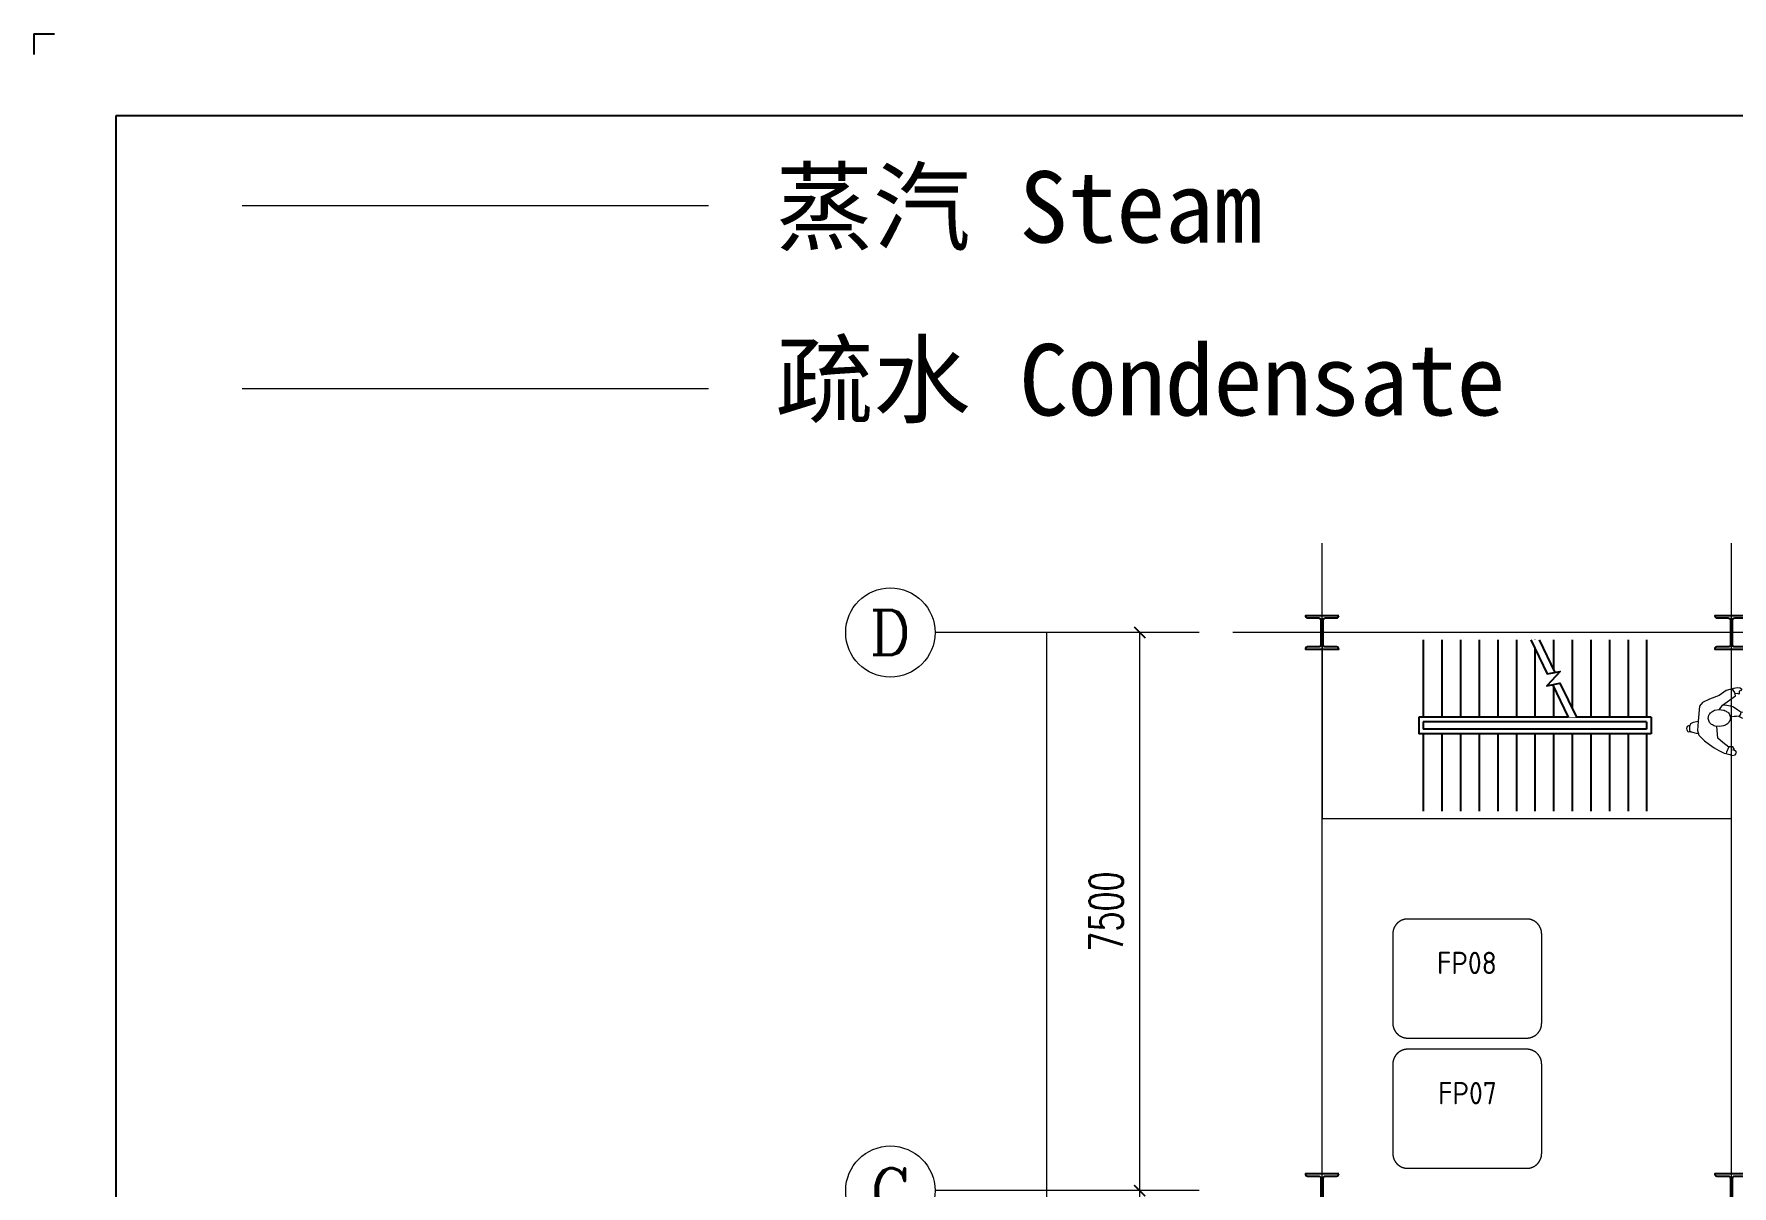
# Model space of a CAD drawing. Extents: x -681219 to -550379, y -242630 to -158199.
# Drawn here: x -615774 to -592961, y -211855 to -196375 of the extents above; entities that cross this region are included whole.
import ezdxf
from ezdxf.enums import TextEntityAlignment as Align
from ezdxf.lldxf.tags import DXFTag

# ---------------------------------------------------------------- set-up
doc = ezdxf.new("R2010")
doc.units = 0
doc.header["$LTSCALE"] = 1000
doc.linetypes.add('DASHED2', pattern=[9.525, 6.35, -3.175])
doc.layers.get('0').update_dxf_attribs({"linetype": 'CONTINUOUS'})
doc.layers.get('Defpoints').update_dxf_attribs({"linetype": 'CONTINUOUS'})
for name, color, linetype, lineweight in [('buyer', 6, 'CONTINUOUS', 0), ('DIM', 7, 'CONTINUOUS', 18), ('famsun', 7, 'CONTINUOUS', 0), ('future', 4, 'DASHED2', 0), ('轴网_标注', 7, 'CONTINUOUS', 0), ('轴网_轴线', 1, 'CENTER2', 0), ('默认图层', 70, 'CONTINUOUS', 0)]:
    doc.layers.add(name, color=color, linetype=linetype, lineweight=lineweight)
doc.layers.add('GY_Bj_Hatch', color=9, linetype='CONTINUOUS')
doc.layers.add('GY_Zx', color=7, linetype='CONTINUOUS')
doc.styles.add('COMPLEX', font='complex.shx')
doc.styles.add('DIM_FONT', font='simplex.shx', dxfattribs={"width": 0.7, "bigfont": 'gbcbig.shx'})
doc.styles.add('ISOCP', font='isocp.shx', dxfattribs={"bigfont": 'gbcbig.shx'})
tags = doc.linetypes.add('CENTER2', pattern=[28.575, 19.05, -3.175, 3.175, -3.175]).pattern_tags.tags
tags[10:11] = [DXFTag(74, 4), DXFTag(75, 0), DXFTag(340, '0'), DXFTag(46, 0.0), DXFTag(50, 0.0), DXFTag(44, 0.0), DXFTag(45, 0.0)]
tags[8:9] = [DXFTag(74, 4), DXFTag(75, 0), DXFTag(340, '0'), DXFTag(46, 0.0), DXFTag(50, 0.0), DXFTag(44, 0.0), DXFTag(45, 0.0)]
tags[6:7] = [DXFTag(74, 4), DXFTag(75, 0), DXFTag(340, '0'), DXFTag(46, 0.0), DXFTag(50, 0.0), DXFTag(44, 0.0), DXFTag(45, 0.0)]
tags[4:5] = [DXFTag(74, 4), DXFTag(75, 0), DXFTag(340, '0'), DXFTag(46, 0.0), DXFTag(50, 0.0), DXFTag(44, 0.0), DXFTag(45, 0.0)]
doc.dimstyles.new('DIMN150', dxfattribs={"dimscale": 1.5, "dimtxt": 300, "dimasz": 100, "dimexe": 250, "dimexo": 300, "dimgap": 150, "dimtad": 1, "dimtoh": 1, "dimdec": 0, "dimzin": 0, "dimdsep": 46, "dimtxsty": 'DIM_FONT', "dimblk": 'ARCHTICK', "dimcen": 0.09, "dimclrt": 256, "dimadec": 0, "dimazin": 0, "dimtfac": 1, "dimtdec": 4, "dimtofl": 0, "dimtmove": 0, "dimatfit": 3, "dimfxl": 0, "dimtolj": 1, "dimtzin": 0, "dimarcsym": 0})

# ---------------------------------------------------------------- blocks, each defined once
blk = doc.blocks.new('轴网8FA15DC97FB90233')
at = {"layer": 'GY_Bj_Hatch', "color": 255}
for points in [[(37275, 22725), (37725, 22725, -0.414214), (37695, 22695), (37545, 22695, 0.414214), (37515, 22665), (37515, 22335, 0.414214), (37545, 22305), (37695, 22305, -0.414214), (37725, 22275), (37275, 22275, -0.414214), (37305, 22305), (37455, 22305, 0.414214), (37485, 22335), (37485, 22665, 0.414214), (37455, 22695), (37305, 22695, -0.414214)], [(42775, 22725), (43225, 22725, -0.414214), (43195, 22695), (43045, 22695, 0.414214), (43015, 22665), (43015, 22335, 0.414214), (43045, 22305), (43195, 22305, -0.414214), (43225, 22275), (42775, 22275, -0.414214), (42805, 22305), (42955, 22305, 0.414214), (42985, 22335), (42985, 22665, 0.414214), (42955, 22695), (42805, 22695, -0.414214)], [(37275, 15225), (37725, 15225, -0.414214), (37695, 15195), (37545, 15195, 0.414214), (37515, 15165), (37515, 14835, 0.414214), (37545, 14805), (37695, 14805, -0.414214), (37725, 14775), (37275, 14775, -0.414214), (37305, 14805), (37455, 14805, 0.414214), (37485, 14835), (37485, 15165, 0.414214), (37455, 15195), (37305, 15195, -0.414214)], [(42775, 15225), (43225, 15225, -0.414214), (43195, 15195), (43045, 15195, 0.414214), (43015, 15165), (43015, 14835, 0.414214), (43045, 14805), (43195, 14805, -0.414214), (43225, 14775), (42775, 14775, -0.414214), (42805, 14805), (42955, 14805, 0.414214), (42985, 14835), (42985, 15165, 0.414214), (42955, 15195), (42805, 15195, -0.414214)]]:
    blk.add_lwpolyline(points, format="xyb", close=True, dxfattribs=at)
at = {"layer": '轴网_轴线'}
for p, q in [((37500, -1200), (37500, 23700)), ((43000, -1200), (43000, 23700)), ((-1200, 22500), (44200, 22500))]:
    blk.add_line(p, q, dxfattribs=at)
blk = doc.blocks.new('_ArchTick')
at = {"const_width": 0.15}
blk.add_lwpolyline([(-0.5, -0.5), (0.5, 0.5)], dxfattribs=at)
blk = doc.blocks.new('*D92')
at = {"layer": 'Defpoints', "color": 0, "transparency": 16777216}
for p in [(-2450, 7500), (-1200, 7500), (-1200, 0)]:
    blk.add_point(p, dxfattribs=at)
at = {"layer": '轴网_标注', "color": 0, "lineweight": -2, "transparency": 16777216}
for p, q in [((-1650, 7500), (-2825, 7500)), ((-2450, 0), (-2450, 7500)), ((-1650, 0), (-2825, 0))]:
    blk.add_line(p, q, dxfattribs=at)
at = {"layer": '轴网_标注', "color": 0, "lineweight": -2, "transparency": 16777216, "xscale": 150, "yscale": 150, "zscale": 150}
for p, rotation in [((-2450, 7500), 90), ((-2450, 0), 270)]:
    blk.add_blockref('_ArchTick', p, dxfattribs=dict(at, rotation=rotation))
at = {"layer": '轴网_标注', "transparency": 16777216, "insert": (-2900, 3750), "char_height": 450, "attachment_point": 5, "rotation": 90, "style": 'DIM_FONT'}
blk.add_mtext('\\A1;7500', dxfattribs=at)
blk = doc.blocks.new('*D93')
at = {"layer": 'Defpoints', "color": 0, "transparency": 16777216}
for p in [(-2450, 15000), (-1200, 15000), (-1200, 7500)]:
    blk.add_point(p, dxfattribs=at)
at = {"layer": '轴网_标注', "color": 0, "lineweight": -2, "transparency": 16777216}
for p, q in [((-1650, 15000), (-2825, 15000)), ((-2450, 7500), (-2450, 15000)), ((-1650, 7500), (-2825, 7500))]:
    blk.add_line(p, q, dxfattribs=at)
at = {"layer": '轴网_标注', "color": 0, "lineweight": -2, "transparency": 16777216, "xscale": 150, "yscale": 150, "zscale": 150}
for p, rotation in [((-2450, 15000), 90), ((-2450, 7500), 270)]:
    blk.add_blockref('_ArchTick', p, dxfattribs=dict(at, rotation=rotation))
at = {"layer": '轴网_标注', "transparency": 16777216, "insert": (-2900, 11250), "char_height": 450, "attachment_point": 5, "rotation": 90, "style": 'DIM_FONT'}
blk.add_mtext('\\A1;7500', dxfattribs=at)
blk = doc.blocks.new('*D94')
at = {"layer": 'Defpoints', "color": 0, "transparency": 16777216}
for p in [(-2450, 22500), (-1200, 22500), (-1200, 15000)]:
    blk.add_point(p, dxfattribs=at)
at = {"layer": '轴网_标注', "color": 0, "lineweight": -2, "transparency": 16777216}
for p, q in [((-1650, 22500), (-2825, 22500)), ((-2450, 15000), (-2450, 22500)), ((-1650, 15000), (-2825, 15000))]:
    blk.add_line(p, q, dxfattribs=at)
at = {"layer": '轴网_标注', "color": 0, "lineweight": -2, "transparency": 16777216, "xscale": 150, "yscale": 150, "zscale": 150}
for p, rotation in [((-2450, 22500), 90), ((-2450, 15000), 270)]:
    blk.add_blockref('_ArchTick', p, dxfattribs=dict(at, rotation=rotation))
at = {"layer": '轴网_标注', "transparency": 16777216, "insert": (-2900, 18750), "char_height": 450, "attachment_point": 5, "rotation": 90, "style": 'DIM_FONT'}
blk.add_mtext('\\A1;7500', dxfattribs=at)
blk = doc.blocks.new('lt_yt2023121014075000', base_point=(241246, 78))
at = {"layer": 'GY_Bj_Hatch', "color": 2}
for p, q in [((242286, 1638), (242506, 1638)), ((242286, 1638), (242286, -1482)), ((242506, 1638), (242506, -1482)), ((241246, 1578), (242286, 1578)), ((242346, 1578), (242446, 1578)), ((242346, 1578), (242346, -1422)), ((242446, 1578), (242446, -1422)), ((242506, 1578), (243546, 1578)), ((241246, 1328), (242286, 1328)), ((242506, 1328), (243546, 1328)), ((241246, 1078), (242286, 1078)), ((242506, 1078), (243546, 1078)), ((241246, 828), (242286, 828)), ((242506, 828), (243546, 828)), ((241246, 578), (242286, 578)), ((242506, 578), (243546, 578)), ((241246, 328), (242286, 328)), ((242506, 328), (243546, 328)), ((241246, 78), (242286, 78)), ((242506, 78), (243546, 78)), ((241246, -172), (242286, -172)), ((242506, -172), (243546, -172)), ((241246, -422), (242286, -422)), ((242506, -422), (243546, -422)), ((241246, -672), (242286, -672)), ((242506, -672), (243546, -672)), ((241246, -922), (242286, -922)), ((242506, -922), (243546, -922)), ((241246, -1172), (242286, -1172)), ((242506, -1172), (243546, -1172)), ((241246, -1422), (242286, -1422)), ((242286, -1482), (242506, -1482)), ((242346, -1422), (242446, -1422)), ((242506, -1422), (243546, -1422))]:
    blk.add_line(p, q, dxfattribs=at)
blk.add_wipeout([(242286, 522), (241246, 22), (241246, 134), (242286, 634)]).dxf.layer = 'GY_Bj_Hatch'
for points in [[(241246, 22), (241703, 242), (241670, 418), (241861, 238), (241828, 414), (242286, 634)], [(241847, 312), (242286, 522)], [(241246, 134), (241684, 345)]]:
    blk.add_lwpolyline(points, dxfattribs=at)
at = {"layer": 'GY_Zx'}
for points in [[(243076, -1982, 0, 0, 0), (243076, 2268, 0, 0, 0), (241716, 2268, 0, 0, 0), (241716, 893, 80, 0, 0), (241716, 643, 0, 0, 0)], [(241716, -1982, 0, 0, 0), (241716, 18, 80, 0, 0), (241716, 268, 0, 0, 0)]]:
    blk.add_lwpolyline(points, format="xyseb", dxfattribs=at)
at = {"layer": '轴网_轴线'}
blk.add_lwpolyline([(241146, -2782), (243646, -2782), (243646, 2718), (241146, 2718), (241146, -2782)], dxfattribs=at)
blk = doc.blocks.new('宠物食品标准A0')
at = {"color": 0}
for q in [(5, 841), (0, 836)]:
    blk.add_line((0, 841), q, dxfattribs=at)
blk.add_lwpolyline([(20, 821), (20, 10), (1179, 10), (1179, 821)], close=True, dxfattribs=at)
at = {"style": 'ISOCP', "flags": 8}
for tag, height, p in [('建设单位', 6, (1109, 98)), ('项目名称', 6, (1109, 82)), ('设计', 6, (894, 66)), ('审定', 6, (974, 66)), ('设计阶段', 6, (1164, 66)), ('图纸名称1', 10, (1059, 58)), ('制图', 6, (894, 50)), ('审核', 6, (974, 50)), ('图别', 6, (1164, 50)), ('图纸名称2', 10, (1059, 42)), ('校核', 6, (894, 34)), ('设计号', 6, (974, 34)), ('图号', 4, (1164, 34)), ('图纸名称3', 10, (1059, 26)), ('日期', 6, (894, 18)), ('比例', 6, (974, 18)), ('版本号', 6, (1164, 18))]:
    blk.add_attdef(tag, text='', height=height, dxfattribs=at).set_placement(p, align=Align.MIDDLE_CENTER)
blk = doc.blocks.new('A$C251330D2')
at = {"color": 0, "linetype": 'ByBlock'}
for points in [[(37, -145), (-3, -206), (-178, -332), (-167, -375), (-131, -422), (-54, -401), (41, -335), (171, -286), (267, -241), (305, -191), (324, 10), (333, 134), (315, 198), (239, 275), (171, 323), (109, 371), (44, 406), (-27, 441), (-66, 450), (-103, 458), (-133, 473), (-175, 462), (-184, 450), (-189, 425), (-180, 411), (-144, 395), (-164, 393), (-155, 379), (-140, 355), (-120, 357), (-87, 355), (-56, 429), (-52, 447)], [(-86, 358), (-7, 298), (58, 237), (75, 81)], [(325, 13), (389, 29), (426, 47), (441, 83), (440, 135), (418, 154), (349, 170), (322, 176)], [(436, 72), (452, 74), (473, 83), (476, 95), (479, 108), (477, 127), (468, 143), (456, 152), (436, 150), (426, 148)], [(-248, -117), (-300, -112), (-362, -91), (-387, -59), (-381, -34), (-325, -20), (-267, -28), (-221, -54)], [(-10, -211), (-63, -206), (-106, -196), (-149, -180), (-207, -141), (-248, -117), (-247, -85), (-228, -55), (-193, -51), (-160, -52), (-109, -43)], [(-132, -421), (-154, -431), (-176, -438), (-202, -440), (-242, -437), (-264, -418), (-245, -396), (-225, -394), (-229, -353), (-198, -360), (-172, -355)]]:
    blk.add_lwpolyline(points, dxfattribs=at)
blk.add_lwpolyline([(-110, -37), (-101, 6, -0.105761), (-69, 46, -0.08678), (-18, 75), (36, 84), (95, 77, -0.08678), (143, 55, -0.105761), (178, 17), (191, -25), (182, -68, -0.105761), (150, -108, -0.08678), (104, -135), (45, -146), (-15, -139, -0.08678), (-63, -117, -0.105761), (-98, -79)], format="xyb", close=True, dxfattribs=at)
blk = doc.blocks.new('*U118')
at = {"color": 4, "linetype": 'ByBlock'}
blk.add_blockref('A$C251330D2', (0, 0), dxfattribs=at)
blk = doc.blocks.new('轴网8FA15DC97FB90233_Y')
at = {"layer": '轴网_标注'}
for p, q in [((-1650, 22500), (-5200, 22500)), ((-3700, 0), (-3700, 22500)), ((-1650, 15000), (-5200, 15000)), ((-1650, 7500), (-5200, 7500)), ((-1650, 0), (-5200, 0))]:
    blk.add_line(p, q, dxfattribs=at)
for centre in [(-5800, 22500), (-5800, 15000), (-5800, 7500), (-5800, 0)]:
    blk.add_circle(centre, 600, dxfattribs=at)
at = {"layer": '轴网_标注', "style": 'COMPLEX'}
for s, p in [('D', (-5800, 22500)), ('C', (-5800, 15000)), ('B', (-5800, 7500)), ('A', (-5800, 0))]:
    blk.add_text(s, height=600, dxfattribs=at).set_placement(p, align=Align.MIDDLE_CENTER)
at = {"layer": '轴网_标注', "style": 'DIM_FONT'}
blk.add_text('22500', height=450, rotation=90, dxfattribs=at).set_placement((-4050, 11250), align=Align.MIDDLE_CENTER)
at = {"layer": '轴网_标注'}
for p1, p2, picture, middle in [((-1200, 15000), (-1200, 22500), '*D94', (-2900, 18750)), ((-1200, 7500), (-1200, 15000), '*D93', (-2900, 11250)), ((-1200, 0), (-1200, 7500), '*D92', (-2900, 3750))]:
    dim = blk.add_aligned_dim(p1=p1, p2=p2, distance=1250, dimstyle='DIMN150', dxfattribs=at)
    dim.commit()
    dim.dimension.update_dxf_attribs({"geometry": picture, "text_midpoint": middle})

msp = doc.modelspace()

# ---------------------------------------------------------------- linework, layer by layer
at = {"layer": 'future'}
for points in [[(-597318.721, -209866.6983), (-595718.721, -209866.6983, 0.4142135624), (-595518.721, -209666.6983), (-595518.721, -208466.6983, 0.4142135624), (-595718.721, -208266.6983), (-597318.721, -208266.6983, 0.4142135624), (-597518.721, -208466.6983), (-597518.721, -209666.6983, 0.4142135624)], [(-597318.721, -211616.6983), (-595718.721, -211616.6983, 0.4142135624), (-595518.721, -211416.6983), (-595518.721, -210216.6983, 0.4142135624), (-595718.721, -210016.6983), (-597318.721, -210016.6983, 0.4142135624), (-597518.721, -210216.6983), (-597518.721, -211416.6983, 0.4142135624)]]:
    msp.add_lwpolyline(points, format="xyb", close=True, dxfattribs=at)
at = {"layer": '默认图层', "color": 1}
msp.add_line((-612974.8542, -198677.5591), (-606712.2676, -198677.5591), dxfattribs=at)
at = {"layer": '默认图层', "color": 3}
msp.add_line((-612974.8542, -201139.6725), (-606712.2676, -201139.6725), dxfattribs=at)

# ---------------------------------------------------------------- block references
at = {"layer": 'DIM'}
msp.add_blockref('轴网8FA15DC97FB90233_Y', (-598468.721, -226916.6983), dxfattribs=at)
at = {"layer": 'famsun', "xscale": -1}
msp.add_blockref('轴网8FA15DC97FB90233', (-555468.721, -226916.6983), dxfattribs=at)

# ---------------------------------------------------------------- texts
at = {"color": 1, "linetype": 'Continuous', "insert": (-605809.1314, -199293.5642), "char_height": 960, "attachment_point": 7}
msp.add_mtext('{\\fSimSun|b0|i0|c134|p2;蒸汽 Steam}', dxfattribs=at)
at = {"color": 6, "linetype": 'Continuous', "insert": (-605809.1314, -201606.3187), "char_height": 960, "attachment_point": 7}
msp.add_mtext('{\\fSimSun|b0|i0|c134|p2;疏水 Condensate}', dxfattribs=at)
at = {"layer": 'future', "char_height": 300, "attachment_point": 3, "style": 'ISOCP'}
for s, insert in [('FP08', (-596121.2983, -208706.9933)), ('FP07', (-596121.2983, -210456.9933))]:
    msp.add_mtext_dynamic_manual_height_columns(s, width=962.180736, gutter_width=355537.5, heights=[0], dxfattribs=dict(at, insert=insert))

# ---------------------------------------------------------------- next in the draw order: block references
at = {"layer": 'GY_Bj_Hatch', "rotation": 270}
msp.add_blockref('lt_yt2023121014075000', (-595608.721, -204516.6983), dxfattribs=at)

# ---------------------------------------------------------------- next in the draw order: block references
at = {"xscale": 55, "yscale": 55, "zscale": 55}
msp.add_blockref('宠物食品标准A0', (-615773.7656, -242629.5392), dxfattribs=at)
at = {"layer": 'buyer', "rotation": 180}
msp.add_blockref('*U118', (-593092.5099, -205597.7654), dxfattribs=at)

doc.saveas('drawing.dxf')
